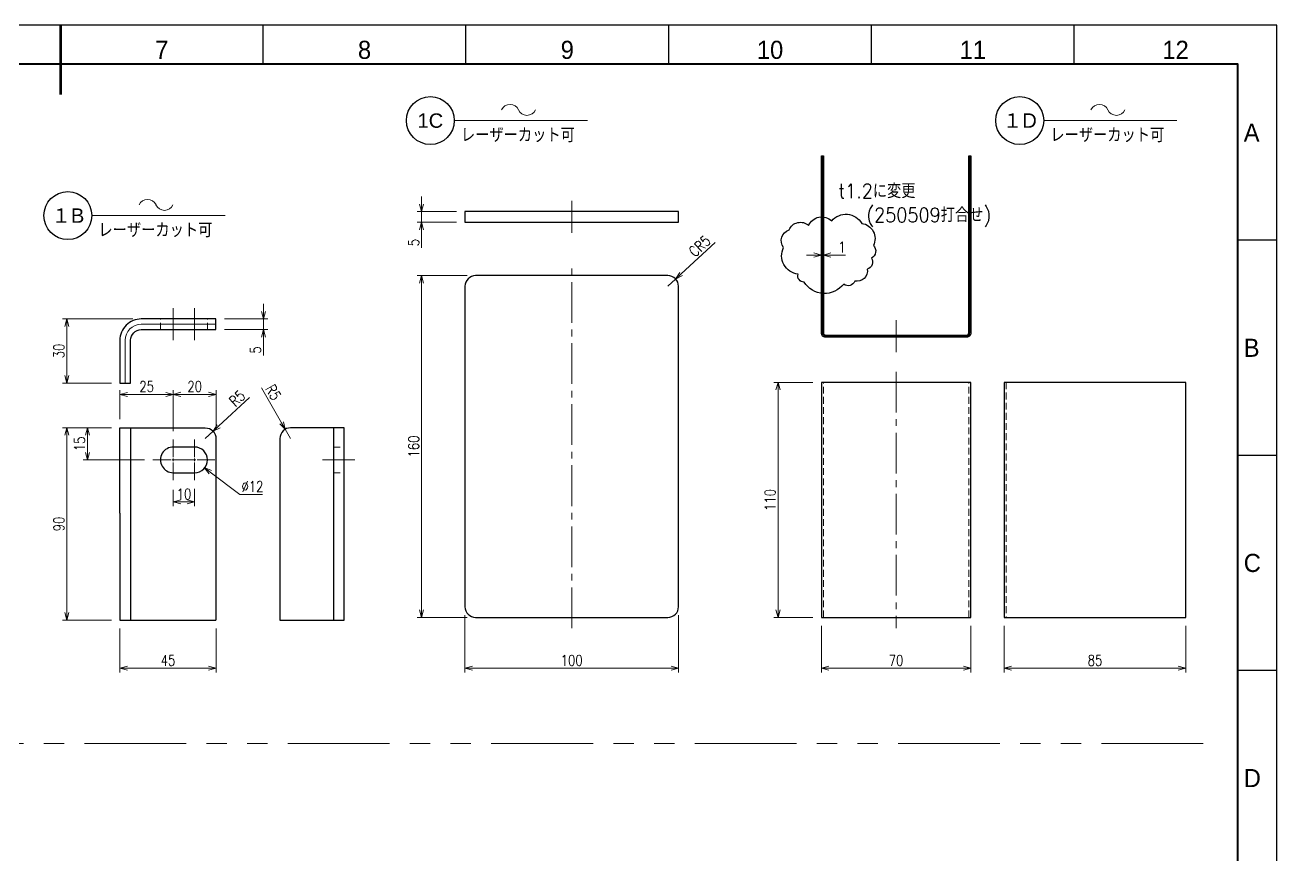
# Model space of a CAD drawing. Header units: millimetres. Extents: x 0 to 3072, y 0 to 1489.
# Drawn here: x 586 to 1173, y 450 to 838 of the extents above; entities that cross this region are included whole.
import ezdxf
from ezdxf import colors
from ezdxf.entities.mleader import LeaderData, LeaderLine
from ezdxf.enums import TextEntityAlignment as Align
from ezdxf.math import Vec2, Vec3

# ---------------------------------------------------------------- set-up
doc = ezdxf.new("R2010")
doc.units = ezdxf.units.MM
for name, pattern in [('CENTER2', [28.575, 19.05, -3.175, 3.175, -3.175]), ('HIDDEN2', [4.7625, 3.175, -1.5875]), ('PHANTOM2', [31.75, 15.875, -3.175, 3.175, -3.175, 3.175, -3.175])]:
    doc.linetypes.add(name, pattern=pattern)
for name, color, linetype, lineweight in [('01_外形線', 7, 'Continuous', 25), ('03_かくれ線', 6, 'HIDDEN2', 13), ('04_中心線', 1, 'CENTER2', 9), ('05_仮想線', 2, 'PHANTOM2', 13), ('06_文字', 7, 'Continuous', 13), ('07_寸法線', 3, 'Continuous', 9), ('99_図枠', 7, 'Continuous', 40)]:
    doc.layers.add(name, color=color, linetype=linetype, lineweight=lineweight)
doc.layers.add('10_補助線', color=8, linetype='Continuous', lineweight=13, plot=False)
doc.styles.add('KSS_TXT', font='txt.shx', dxfattribs={"bigfont": 'extfont2.shx'})
doc.styles.get("Standard").update_dxf_attribs({"font": 'arial.ttf'})
doc.styles.add('寸法用', font='simplex.shx', dxfattribs={"width": 0.8, "bigfont": '@extfont2.shx'})
doc.styles.add('表題用', font='MS PGothic.ttf')
doc.dimstyles.new('機械製図用', dxfattribs={"dimtxt": 3.5, "dimasz": 3.5, "dimexe": 2, "dimexo": 0, "dimgap": 1.2, "dimtad": 1, "dimdsep": 46, "dimtxsty": '寸法用', "dimblk": 'OPEN30', "dimcen": 0, "dimclrd": 256, "dimclre": 256, "dimclrt": 7, "dimazin": 2, "dimtm": 1e-09, "dimtfac": 0.75, "dimtmove": 0, "dimatfit": 3, "dimldrblk": 'OPEN30', "dimfxl": 1, "dimlwd": -1, "dimlwe": -1, "dimarcsym": 0})
doc.dimstyles.new('機械製図用$3', dxfattribs={"dimtxt": 3.5, "dimasz": 3.5, "dimexe": 2, "dimexo": 0, "dimgap": 1.2, "dimtad": 1, "dimtih": 1, "dimtoh": 1, "dimdsep": 46, "dimtxsty": '寸法用', "dimblk": 'OPEN30', "dimcen": 0, "dimsd1": 1, "dimclrd": 256, "dimclre": 256, "dimclrt": 7, "dimazin": 2, "dimtm": 1e-09, "dimtfac": 0.75, "dimtofl": 0, "dimtmove": 0, "dimatfit": 3, "dimldrblk": 'OPEN30', "dimfxl": 1, "dimlwd": -1, "dimlwe": -1, "dimarcsym": 0})

# ---------------------------------------------------------------- blocks, each defined once
blk = doc.blocks.new('*U109')
at = {"layer": '04_中心線', "color": 0, "linetype": 'CENTER2', "transparency": 16777216}
for p, q in [((0, 1.2), (0, 9.5)), ((-9.5, 0), (-1.2, 0)), ((1.2, 0), (9.5, 0)), ((0, -9.5), (0, -1.2))]:
    blk.add_line(p, q, dxfattribs=at)
at = {"layer": '04_中心線', "color": 0, "linetype": 'Continuous', "transparency": 16777216}
for p, q in [((-0.6, 0), (0.6, 0)), ((0, -0.6), (0, 0.6))]:
    blk.add_line(p, q, dxfattribs=at)
blk = doc.blocks.new('_Open30')
at = {"color": 0, "linetype": 'ByBlock', "lineweight": -2}
for p, q in [((-1, 0.27), (0, 0)), ((0, 0), (-1, -0.27)), ((0, 0), (-1, 0))]:
    blk.add_line(p, q, dxfattribs=at)
blk = doc.blocks.new('*D110')
at = {"layer": '07_寸法線', "transparency": 16777216}
for p, q in [((792.39, 561.73), (792.39, 534.94)), ((892.39, 561.73), (892.39, 534.94)), ((795.89, 536.94), (888.89, 536.94))]:
    blk.add_line(p, q, dxfattribs=at)
at = {"layer": 'Defpoints', "color": 0, "transparency": 16777216}
for p in [(792.39, 565.73), (892.39, 565.73), (892.39, 536.94)]:
    blk.add_point(p, dxfattribs=at)
at = {"layer": '07_寸法線', "transparency": 16777216, "xscale": 3.5, "yscale": 3.5, "zscale": 3.5, "rotation": 180}
blk.add_blockref('_Open30', (792.39, 536.94), dxfattribs=at)
at = {"layer": '07_寸法線', "transparency": 16777216, "xscale": 3.5, "yscale": 3.5, "zscale": 3.5}
blk.add_blockref('_Open30', (892.39, 536.94), dxfattribs=at)
at = {"layer": '07_寸法線', "color": 7, "transparency": 16777216, "insert": (842.39, 540.64), "char_height": 5, "attachment_point": 5, "style": '寸法用'}
blk.add_mtext('100', dxfattribs=at)
blk = doc.blocks.new('*D111')
at = {"layer": '07_寸法線', "transparency": 16777216}
for p, q in [((793.39, 720.73), (770.1, 720.73)), ((772.1, 717.23), (772.1, 564.23)), ((793.39, 560.73), (770.1, 560.73))]:
    blk.add_line(p, q, dxfattribs=at)
at = {"layer": 'Defpoints', "color": 0, "transparency": 16777216}
for p in [(797.39, 720.73), (772.1, 560.73), (797.39, 560.73)]:
    blk.add_point(p, dxfattribs=at)
at = {"layer": '07_寸法線', "transparency": 16777216, "xscale": 3.5, "yscale": 3.5, "zscale": 3.5}
for p, rotation in [((772.1, 720.73), 90), ((772.1, 560.73), 270)]:
    blk.add_blockref('_Open30', p, dxfattribs=dict(at, rotation=rotation))
at = {"layer": '07_寸法線', "color": 7, "transparency": 16777216, "insert": (768.4, 640.73), "char_height": 5, "attachment_point": 5, "rotation": 90, "style": '寸法用'}
blk.add_mtext('160', dxfattribs=at)
blk = doc.blocks.new('*D112')
at = {"layer": '07_寸法線', "transparency": 16777216}
for p, q in [((909.62, 736.24), (893.63, 721.5)), ((887.39, 715.73), (891.06, 719.12))]:
    blk.add_line(p, q, dxfattribs=at)
at = {"layer": 'Defpoints', "color": 0, "transparency": 16777216}
for p in [(887.39, 715.73), (891.06, 719.12)]:
    blk.add_point(p, dxfattribs=at)
at = {"layer": '07_寸法線', "transparency": 16777216, "xscale": 3.5, "yscale": 3.5, "zscale": 3.5, "rotation": 222.6813392306498}
blk.add_blockref('_Open30', (891.06, 719.12), dxfattribs=at)
at = {"layer": '07_寸法線', "color": 7, "transparency": 16777216, "insert": (902.31, 734.53), "char_height": 5, "attachment_point": 5, "rotation": 42.68134, "style": '寸法用'}
blk.add_mtext('CR5', dxfattribs=at)
blk = doc.blocks.new('*D122')
at = {"layer": '07_寸法線', "transparency": 16777216}
for p, q in [((772.1, 754.23), (772.1, 757.73)), ((788.39, 750.73), (770.1, 750.73)), ((772.1, 750.73), (772.1, 745.73)), ((788.39, 745.73), (770.1, 745.73)), ((772.1, 742.23), (772.1, 733.67))]:
    blk.add_line(p, q, dxfattribs=at)
at = {"layer": 'Defpoints', "color": 0, "transparency": 16777216}
for p in [(792.39, 750.73), (772.1, 745.73), (792.39, 745.73)]:
    blk.add_point(p, dxfattribs=at)
at = {"layer": '07_寸法線', "transparency": 16777216, "xscale": 3.5, "yscale": 3.5, "zscale": 3.5}
for p, rotation in [((772.1, 750.73), 270), ((772.1, 745.73), 90)]:
    blk.add_blockref('_Open30', p, dxfattribs=dict(at, rotation=rotation))
at = {"layer": '07_寸法線', "color": 7, "transparency": 16777216, "insert": (768.4, 736.2), "char_height": 5, "attachment_point": 5, "rotation": 90, "style": '寸法用'}
blk.add_mtext('5', dxfattribs=at)
blk = doc.blocks.new('*D113')
at = {"layer": '07_寸法線', "transparency": 16777216}
for p, q in [((655.83, 647.98), (655.83, 667.15)), ((659.33, 665.15), (672.33, 665.15)), ((675.83, 648.48), (675.83, 667.15))]:
    blk.add_line(p, q, dxfattribs=at)
at = {"layer": 'Defpoints', "color": 0, "transparency": 16777216}
for p in [(675.83, 665.15), (655.83, 643.98), (675.83, 644.48)]:
    blk.add_point(p, dxfattribs=at)
at = {"layer": '07_寸法線', "transparency": 16777216, "xscale": 3.5, "yscale": 3.5, "zscale": 3.5, "rotation": 180}
blk.add_blockref('_Open30', (655.83, 665.15), dxfattribs=at)
at = {"layer": '07_寸法線', "transparency": 16777216, "xscale": 3.5, "yscale": 3.5, "zscale": 3.5}
blk.add_blockref('_Open30', (675.83, 665.15), dxfattribs=at)
at = {"layer": '07_寸法線', "color": 7, "transparency": 16777216, "insert": (665.83, 668.85), "char_height": 5, "attachment_point": 5, "style": '寸法用'}
blk.add_mtext('20', dxfattribs=at)
blk = doc.blocks.new('*D114')
at = {"layer": '07_寸法線', "transparency": 16777216}
for p, q in [((626.83, 649.48), (603.97, 649.48)), ((605.97, 645.98), (605.97, 562.98)), ((626.83, 559.48), (603.97, 559.48))]:
    blk.add_line(p, q, dxfattribs=at)
at = {"layer": 'Defpoints', "color": 0, "transparency": 16777216}
for p in [(630.83, 649.48), (605.97, 559.48), (630.83, 559.48)]:
    blk.add_point(p, dxfattribs=at)
at = {"layer": '07_寸法線', "transparency": 16777216, "xscale": 3.5, "yscale": 3.5, "zscale": 3.5}
for p, rotation in [((605.97, 649.48), 90), ((605.97, 559.48), 270)]:
    blk.add_blockref('_Open30', p, dxfattribs=dict(at, rotation=rotation))
at = {"layer": '07_寸法線', "color": 7, "transparency": 16777216, "insert": (602.27, 604.48), "char_height": 5, "attachment_point": 5, "rotation": 90, "style": '寸法用'}
blk.add_mtext('90', dxfattribs=at)
blk = doc.blocks.new('*D115')
at = {"layer": '07_寸法線', "transparency": 16777216}
for p, q in [((626.83, 649.48), (613.68, 649.48)), ((615.68, 645.98), (615.68, 637.98)), ((642.33, 634.48), (613.68, 634.48))]:
    blk.add_line(p, q, dxfattribs=at)
at = {"layer": 'Defpoints', "color": 0, "transparency": 16777216}
for p in [(630.83, 649.48), (615.68, 634.48), (646.33, 634.48)]:
    blk.add_point(p, dxfattribs=at)
at = {"layer": '07_寸法線', "transparency": 16777216, "xscale": 3.5, "yscale": 3.5, "zscale": 3.5}
for p, rotation in [((615.68, 649.48), 90), ((615.68, 634.48), 270)]:
    blk.add_blockref('_Open30', p, dxfattribs=dict(at, rotation=rotation))
at = {"layer": '07_寸法線', "color": 7, "transparency": 16777216, "insert": (611.98, 641.98), "char_height": 5, "attachment_point": 5, "rotation": 90, "style": '寸法用'}
blk.add_mtext('15', dxfattribs=at)
blk = doc.blocks.new('*D116')
at = {"layer": '07_寸法線', "transparency": 16777216}
for p, q in [((697.17, 668.19), (706.54, 651.86)), ((710.77, 644.48), (708.28, 648.82))]:
    blk.add_line(p, q, dxfattribs=at)
at = {"layer": 'Defpoints', "color": 0, "transparency": 16777216}
for p in [(708.28, 648.82), (710.77, 644.48)]:
    blk.add_point(p, dxfattribs=at)
at = {"layer": '07_寸法線', "transparency": 16777216, "xscale": 3.5, "yscale": 3.5, "zscale": 3.5, "rotation": 299.8403856075829}
blk.add_blockref('_Open30', (708.28, 648.82), dxfattribs=at)
at = {"layer": '07_寸法線', "color": 7, "transparency": 16777216, "insert": (702.64, 666.1), "char_height": 5, "attachment_point": 5, "rotation": 299.84039, "style": '寸法用'}
blk.add_mtext('R5', dxfattribs=at)
blk = doc.blocks.new('*D123')
at = {"layer": '07_寸法線', "transparency": 16777216}
for p, q in [((630.83, 555.48), (630.83, 534.94)), ((675.83, 555.48), (675.83, 534.94)), ((634.33, 536.94), (672.33, 536.94))]:
    blk.add_line(p, q, dxfattribs=at)
at = {"layer": 'Defpoints', "color": 0, "transparency": 16777216}
for p in [(630.83, 559.48), (675.83, 559.48), (675.83, 536.94)]:
    blk.add_point(p, dxfattribs=at)
at = {"layer": '07_寸法線', "transparency": 16777216, "xscale": 3.5, "yscale": 3.5, "zscale": 3.5, "rotation": 180}
blk.add_blockref('_Open30', (630.83, 536.94), dxfattribs=at)
at = {"layer": '07_寸法線', "transparency": 16777216, "xscale": 3.5, "yscale": 3.5, "zscale": 3.5}
blk.add_blockref('_Open30', (675.83, 536.94), dxfattribs=at)
at = {"layer": '07_寸法線', "color": 7, "transparency": 16777216, "insert": (653.33, 540.64), "char_height": 5, "attachment_point": 5, "style": '寸法用'}
blk.add_mtext('45', dxfattribs=at)
blk = doc.blocks.new('*D124')
at = {"layer": '07_寸法線', "transparency": 16777216}
for p, q in [((636.83, 700.44), (603.97, 700.44)), ((605.97, 696.94), (605.97, 673.94)), ((626.83, 670.44), (603.97, 670.44))]:
    blk.add_line(p, q, dxfattribs=at)
at = {"layer": 'Defpoints', "color": 0, "transparency": 16777216}
for p in [(640.83, 700.44), (605.97, 670.44), (630.83, 670.44)]:
    blk.add_point(p, dxfattribs=at)
at = {"layer": '07_寸法線', "transparency": 16777216, "xscale": 3.5, "yscale": 3.5, "zscale": 3.5}
for p, rotation in [((605.97, 700.44), 90), ((605.97, 670.44), 270)]:
    blk.add_blockref('_Open30', p, dxfattribs=dict(at, rotation=rotation))
at = {"layer": '07_寸法線', "color": 7, "transparency": 16777216, "insert": (602.27, 685.44), "char_height": 5, "attachment_point": 5, "rotation": 90, "style": '寸法用'}
blk.add_mtext('30', dxfattribs=at)
blk = doc.blocks.new('*D125')
at = {"layer": '07_寸法線', "transparency": 16777216}
for p, q in [((630.83, 653.48), (630.83, 667.12)), ((634.33, 665.12), (652.33, 665.12)), ((655.83, 647.98), (655.83, 667.12))]:
    blk.add_line(p, q, dxfattribs=at)
at = {"layer": 'Defpoints', "color": 0, "transparency": 16777216}
for p in [(655.83, 665.12), (630.83, 649.48), (655.83, 643.98)]:
    blk.add_point(p, dxfattribs=at)
at = {"layer": '07_寸法線', "transparency": 16777216, "xscale": 3.5, "yscale": 3.5, "zscale": 3.5, "rotation": 180}
blk.add_blockref('_Open30', (630.83, 665.12), dxfattribs=at)
at = {"layer": '07_寸法線', "transparency": 16777216, "xscale": 3.5, "yscale": 3.5, "zscale": 3.5}
blk.add_blockref('_Open30', (655.83, 665.12), dxfattribs=at)
at = {"layer": '07_寸法線', "color": 7, "transparency": 16777216, "insert": (643.33, 668.82), "char_height": 5, "attachment_point": 5, "style": '寸法用'}
blk.add_mtext('25', dxfattribs=at)
blk = doc.blocks.new('*D126')
at = {"layer": '07_寸法線', "transparency": 16777216}
for p, q in [((691.59, 663.63), (677.07, 650.25)), ((670.83, 644.48), (674.5, 647.87))]:
    blk.add_line(p, q, dxfattribs=at)
at = {"layer": 'Defpoints', "color": 0, "transparency": 16777216}
for p in [(674.5, 647.87), (670.83, 644.48)]:
    blk.add_point(p, dxfattribs=at)
at = {"layer": '07_寸法線', "transparency": 16777216, "xscale": 3.5, "yscale": 3.5, "zscale": 3.5, "rotation": 222.6813392306552}
blk.add_blockref('_Open30', (674.5, 647.87), dxfattribs=at)
at = {"layer": '07_寸法線', "color": 7, "transparency": 16777216, "insert": (685.75, 663.28), "char_height": 5, "attachment_point": 5, "rotation": 42.68134, "style": '寸法用'}
blk.add_mtext('R5', dxfattribs=at)
blk = doc.blocks.new('*D127')
at = {"layer": '07_寸法線', "transparency": 16777216}
for p, q in [((687.05, 618.34), (673.13, 628.78)), ((697.58, 618.34), (687.05, 618.34))]:
    blk.add_line(p, q, dxfattribs=at)
at = {"layer": 'Defpoints', "color": 0, "transparency": 16777216}
for p in [(660.73, 638.09), (670.33, 630.88)]:
    blk.add_point(p, dxfattribs=at)
at = {"layer": '07_寸法線', "transparency": 16777216, "xscale": 3.5, "yscale": 3.5, "zscale": 3.5, "rotation": 143.1136852959799}
blk.add_blockref('_Open30', (670.33, 630.88), dxfattribs=at)
at = {"layer": '07_寸法線', "color": 7, "transparency": 16777216, "insert": (692.91, 622.04), "char_height": 5, "attachment_point": 5, "style": '寸法用'}
blk.add_mtext('∅12', dxfattribs=at)
blk = doc.blocks.new('*D117')
at = {"layer": '07_寸法線', "transparency": 16777216}
for p, q in [((698.09, 703.94), (698.09, 707.44)), ((679.83, 700.44), (700.09, 700.44)), ((698.09, 700.44), (698.09, 695.44)), ((679.83, 695.44), (700.09, 695.44)), ((698.09, 691.94), (698.09, 683.38))]:
    blk.add_line(p, q, dxfattribs=at)
at = {"layer": 'Defpoints', "color": 0, "transparency": 16777216}
for p in [(675.83, 700.44), (675.83, 695.44), (698.09, 695.44)]:
    blk.add_point(p, dxfattribs=at)
at = {"layer": '07_寸法線', "transparency": 16777216, "xscale": 3.5, "yscale": 3.5, "zscale": 3.5}
for p, rotation in [((698.09, 700.44), 270), ((698.09, 695.44), 90)]:
    blk.add_blockref('_Open30', p, dxfattribs=dict(at, rotation=rotation))
at = {"layer": '07_寸法線', "color": 7, "transparency": 16777216, "insert": (694.39, 685.91), "char_height": 5, "attachment_point": 5, "rotation": 90, "style": '寸法用'}
blk.add_mtext('5', dxfattribs=at)
blk = doc.blocks.new('*D118')
at = {"layer": '07_寸法線', "transparency": 16777216}
for p, q in [((959.28, 556.73), (959.28, 534.94)), ((1029.28, 556.73), (1029.28, 534.94)), ((962.78, 536.94), (1025.78, 536.94))]:
    blk.add_line(p, q, dxfattribs=at)
at = {"layer": 'Defpoints', "color": 0, "transparency": 16777216}
for p in [(959.28, 560.73), (1029.28, 560.73), (1029.28, 536.94)]:
    blk.add_point(p, dxfattribs=at)
at = {"layer": '07_寸法線', "transparency": 16777216, "xscale": 3.5, "yscale": 3.5, "zscale": 3.5, "rotation": 180}
blk.add_blockref('_Open30', (959.28, 536.94), dxfattribs=at)
at = {"layer": '07_寸法線', "transparency": 16777216, "xscale": 3.5, "yscale": 3.5, "zscale": 3.5}
blk.add_blockref('_Open30', (1029.28, 536.94), dxfattribs=at)
at = {"layer": '07_寸法線', "color": 7, "transparency": 16777216, "insert": (994.28, 540.64), "char_height": 5, "attachment_point": 5, "style": '寸法用'}
blk.add_mtext('70', dxfattribs=at)
blk = doc.blocks.new('*D119')
at = {"layer": '07_寸法線', "transparency": 16777216}
for p, q in [((955.28, 670.73), (936.99, 670.73)), ((938.99, 667.23), (938.99, 564.23)), ((955.28, 560.73), (936.99, 560.73))]:
    blk.add_line(p, q, dxfattribs=at)
at = {"layer": 'Defpoints', "color": 0, "transparency": 16777216}
for p in [(959.28, 670.73), (938.99, 560.73), (959.28, 560.73)]:
    blk.add_point(p, dxfattribs=at)
at = {"layer": '07_寸法線', "transparency": 16777216, "xscale": 3.5, "yscale": 3.5, "zscale": 3.5}
for p, rotation in [((938.99, 670.73), 90), ((938.99, 560.73), 270)]:
    blk.add_blockref('_Open30', p, dxfattribs=dict(at, rotation=rotation))
at = {"layer": '07_寸法線', "color": 7, "transparency": 16777216, "insert": (935.29, 615.73), "char_height": 5, "attachment_point": 5, "rotation": 90, "style": '寸法用'}
blk.add_mtext('110', dxfattribs=at)
blk = doc.blocks.new('*D120')
at = {"layer": '07_寸法線', "transparency": 16777216}
for p, q in [((1044.89, 556.73), (1044.89, 534.94)), ((1129.89, 556.73), (1129.89, 534.94)), ((1048.39, 536.94), (1126.39, 536.94))]:
    blk.add_line(p, q, dxfattribs=at)
at = {"layer": 'Defpoints', "color": 0, "transparency": 16777216}
for p in [(1044.89, 560.73), (1129.89, 560.73), (1129.89, 536.94)]:
    blk.add_point(p, dxfattribs=at)
at = {"layer": '07_寸法線', "transparency": 16777216, "xscale": 3.5, "yscale": 3.5, "zscale": 3.5, "rotation": 180}
blk.add_blockref('_Open30', (1044.89, 536.94), dxfattribs=at)
at = {"layer": '07_寸法線', "transparency": 16777216, "xscale": 3.5, "yscale": 3.5, "zscale": 3.5}
blk.add_blockref('_Open30', (1129.89, 536.94), dxfattribs=at)
at = {"layer": '07_寸法線', "color": 7, "transparency": 16777216, "insert": (1087.39, 540.64), "char_height": 5, "attachment_point": 5, "style": '寸法用'}
blk.add_mtext('85', dxfattribs=at)
blk = doc.blocks.new('*D121')
at = {"layer": '07_寸法線', "transparency": 16777216}
for p, q in [((959.28, 734.37), (959.28, 732.37)), ((960.28, 734.37), (960.28, 732.37)), ((955.78, 730.37), (952.28, 730.37)), ((959.28, 730.37), (960.28, 730.37)), ((963.78, 730.37), (970.63, 730.37))]:
    blk.add_line(p, q, dxfattribs=at)
at = {"layer": 'Defpoints', "color": 0, "transparency": 16777216}
for p in [(959.28, 730.37), (960.28, 730.37), (960.28, 730.37)]:
    blk.add_point(p, dxfattribs=at)
at = {"layer": '07_寸法線', "transparency": 16777216, "xscale": 3.5, "yscale": 3.5, "zscale": 3.5}
blk.add_blockref('_Open30', (959.28, 730.37), dxfattribs=at)
at = {"layer": '07_寸法線', "transparency": 16777216, "xscale": 3.5, "yscale": 3.5, "zscale": 3.5, "rotation": 180}
blk.add_blockref('_Open30', (960.28, 730.37), dxfattribs=at)
at = {"layer": '07_寸法線', "color": 7, "transparency": 16777216, "insert": (968.95, 734.07), "char_height": 5, "attachment_point": 5, "style": '寸法用'}
blk.add_mtext('1', dxfattribs=at)
blk = doc.blocks.new('AM_BALLOON1')
at = {"transparency": 16777216}
blk.add_circle((0, 0), 5, dxfattribs=at)
blk.add_attdef('B_NUMBER', text='', height=3, dxfattribs=at).set_placement((0, 0), align=Align.MIDDLE_CENTER)
blk = doc.blocks.new('_OPEN')
at = {"color": 0, "linetype": 'ByBlock'}
for p, q in [((-1, 0.17), (0, 0)), ((0, 0), (-1, -0.17)), ((0, 0), (-1, 0))]:
    blk.add_line(p, q, dxfattribs=at)
blk = doc.blocks.new('p1ba05')
for centre, start, end in [((-2.95, 0.29), 24.2276, 155.5758), ((0, 1.62), 204.2276, 335.5758)]:
    blk.add_arc(centre, 1.62, start, end)
blk = doc.blocks.new('*U142')
at = {"layer": '04_中心線', "color": 0, "linetype": 'CENTER2', "transparency": 16777216}
for p, q in [((0, 1.2), (0, 9.5)), ((-9.5, 0), (-1.2, 0)), ((1.2, 0), (9.5, 0)), ((0, -9.5), (0, -1.2))]:
    blk.add_line(p, q, dxfattribs=at)
at = {"layer": '04_中心線', "color": 0, "linetype": 'Continuous', "transparency": 16777216}
for p, q in [((-0.6, 0), (0.6, 0)), ((0, -0.6), (0, 0.6))]:
    blk.add_line(p, q, dxfattribs=at)
blk = doc.blocks.new('*D143')
at = {"layer": '07_寸法線', "transparency": 16777216}
for p, q in [((655.83, 620.48), (655.83, 612.8)), ((665.83, 620.98), (665.83, 612.8)), ((659.33, 614.8), (662.33, 614.8))]:
    blk.add_line(p, q, dxfattribs=at)
at = {"layer": 'Defpoints', "color": 0, "transparency": 16777216}
for p in [(655.83, 624.48), (665.83, 624.98), (665.83, 614.8)]:
    blk.add_point(p, dxfattribs=at)
at = {"layer": '07_寸法線', "transparency": 16777216, "xscale": 3.5, "yscale": 3.5, "zscale": 3.5, "rotation": 180}
blk.add_blockref('_Open30', (655.83, 614.8), dxfattribs=at)
at = {"layer": '07_寸法線', "transparency": 16777216, "xscale": 3.5, "yscale": 3.5, "zscale": 3.5}
blk.add_blockref('_Open30', (665.83, 614.8), dxfattribs=at)
at = {"layer": '07_寸法線', "color": 7, "transparency": 16777216, "insert": (660.83, 618.5), "char_height": 5, "attachment_point": 5, "style": '寸法用'}
blk.add_mtext('10', dxfattribs=at)

msp = doc.modelspace()

# ---------------------------------------------------------------- linework, layer by layer
for p, q in [((630.825, 609.484), (630.825, 559.484)), ((635.825, 609.484), (635.825, 559.484)), ((675.825, 609.484), (675.825, 559.484)), ((630.825, 559.484), (675.825, 559.484))]:
    msp.add_line(p, q)
at = {"layer": '01_外形線'}
for p, q in [((635.825, 649.484), (635.825, 609.484)), ((730.771, 649.484), (730.771, 559.484)), ((665.825, 640.484), (655.933, 640.483)), ((655.825, 628.484), (665.825, 628.484))]:
    msp.add_line(p, q, dxfattribs=at)
for points in [[(1029.277, 776.866), (1029.277, 693.866, -0.4142136), (1027.277, 691.866), (961.277, 691.866, -0.4142136), (959.277, 693.866), (959.277, 776.866), (960.277, 776.866), (960.277, 693.866, 0.4142136), (961.277, 692.866), (1027.277, 692.866, 0.4142136), (1028.277, 693.866), (1028.277, 776.866)], [(797.386, 560.735), (887.386, 560.735, 0.4142136), (892.386, 565.735), (892.386, 715.735, 0.4142136), (887.386, 720.735), (797.386, 720.735, 0.4142136), (792.386, 715.735), (792.386, 565.735, 0.4142136)], [(675.825, 700.443), (640.825, 700.443, 0.4142136), (630.825, 690.443), (630.825, 670.443), (635.825, 670.443), (635.825, 690.443, -0.4142136), (640.825, 695.443), (675.825, 695.443)], [(705.771, 559.484), (735.771, 559.484), (735.771, 649.484), (710.771, 649.484, 0.4142136), (705.771, 644.484)]]:
    msp.add_lwpolyline(points, format="xyb", close=True, dxfattribs=at)
for points in [[(792.386, 745.734), (892.386, 745.734), (892.386, 750.734), (792.386, 750.734)], [(959.277, 560.735), (1029.277, 560.735), (1029.277, 670.735), (959.277, 670.735)], [(1044.885, 560.735), (1129.885, 560.735), (1129.885, 670.735), (1044.885, 670.735)]]:
    msp.add_lwpolyline(points, close=True, dxfattribs=at)
at = {"layer": '01_外形線', "color": 1}
msp.add_lwpolyline([(978.224, 745.159, -0.5205671), (983.626, 734.828, -0.5205671), (982.687, 728.957, -0.5205671), (980.808, 723.791, -0.5205671), (974.935, 718.156, -0.5205671), (969.767, 716.747, -0.5205671), (951.209, 717.687, -0.5205671), (948.391, 721.443, -0.5205671), (941.579, 733.888, -0.5205671), (944.162, 742.106, -0.5205671), (953.324, 744.219, -0.5205671), (964.13, 746.333, -0.5205671)], format="xyb", close=True, dxfattribs=at)
at = {"layer": '01_外形線'}
msp.add_lwpolyline([(630.825, 609.484), (630.825, 649.484), (670.825, 649.484, -0.4142136), (675.825, 644.484), (675.825, 609.484)], format="xyb", dxfattribs=at)
for centre, start, end in [((655.825, 634.484), 88.972688, 270), ((665.825, 634.484), 270, 90)]:
    msp.add_arc(centre, 6, start, end, dxfattribs=at)
at = {"layer": '03_かくれ線'}
for p, q in [((649.825, 695.443), (649.825, 700.443)), ((671.825, 695.443), (671.825, 700.443)), ((960.277, 560.735), (960.277, 670.735)), ((1028.277, 560.735), (1028.277, 670.735)), ((1045.885, 670.735), (1045.885, 560.735)), ((730.771, 640.484), (735.771, 640.484)), ((730.771, 628.484), (735.771, 628.484))]:
    msp.add_line(p, q, dxfattribs=at)
at = {"layer": '04_中心線'}
for p, q in [((842.386, 755.734), (842.386, 740.734)), ((842.386, 555.735), (842.386, 725.735)), ((655.825, 690.443), (655.825, 705.443)), ((665.825, 690.443), (665.825, 705.443)), ((994.277, 699.866), (994.277, 684.866)), ((994.277, 675.735), (994.277, 555.735)), ((725.771, 634.484), (740.771, 634.484))]:
    msp.add_line(p, q, dxfattribs=at)
at = {"layer": '05_仮想線', "ltscale": 3}
msp.add_line((1138.107, 501.762), (385.206, 501.762), dxfattribs=at)
at = {"layer": '07_寸法線'}
for p, q in [((787.437, 793.285), (849.822, 793.285)), ((1063.408, 793.285), (1125.792, 793.285)), ((617.693, 748.815), (680.078, 748.815))]:
    msp.add_line(p, q, dxfattribs=at)
at = {"layer": '10_補助線'}
for p, q in [((959.777, 693.866), (959.777, 776.866)), ((1028.777, 693.866), (1028.777, 776.866)), ((640.825, 697.943), (675.825, 697.943)), ((961.277, 692.366), (1027.277, 692.366)), ((633.325, 670.443), (633.325, 690.443))]:
    msp.add_line(p, q, dxfattribs=at)
for centre, radius, start, end in [((640.825, 690.443), 7.5, 90, 180), ((961.277, 693.866), 1.5, 180, 270), ((1027.277, 693.866), 1.5, 270, 0)]:
    msp.add_arc(centre, radius, start, end, dxfattribs=at)
at = {"layer": '99_図枠', "lineweight": 53}
msp.add_line((602.972, 838.007), (602.972, 805.478), dxfattribs=at)
at = {"layer": '99_図枠', "lineweight": 25}
for p, q in [((697.913, 819.621), (697.913, 838.007)), ((792.854, 819.621), (792.854, 838.007)), ((887.795, 819.621), (887.795, 838.007)), ((887.795, 819.621), (887.795, 838.007)), ((982.736, 819.621), (982.736, 838.007)), ((1077.677, 819.621), (1077.677, 838.007)), ((1172.618, 737.302), (1154.232, 737.302)), ((1172.618, 636.596), (1154.232, 636.596)), ((1172.618, 535.891), (1154.232, 535.891))]:
    msp.add_line(p, q, dxfattribs=at)
at = {"layer": '99_図枠'}
msp.add_lwpolyline([(88.426, 50.751), (1154.232, 50.751), (1154.232, 819.621), (88.426, 819.621)], close=True, dxfattribs=at)
at = {"layer": 'Defpoints'}
msp.add_lwpolyline([(33.326, 32.447), (1172.618, 32.447), (1172.618, 838.007), (33.326, 838.007)], close=True, dxfattribs=at)

# ---------------------------------------------------------------- block references
at = {"layer": '04_中心線', "linetype": 'CENTER2'}
for name, p in [('*U109', (655.825, 634.484)), ('*U142', (665.825, 634.484))]:
    msp.add_blockref(name, p, dxfattribs=at)
at = {"layer": '07_寸法線', "xscale": 2.693236763636362, "yscale": 2.693236763636362, "zscale": 2.693236763636362}
for p in [(821.455, 795.74), (1097.425, 795.74), (651.711, 751.27)]:
    msp.add_blockref('p1ba05', p, dxfattribs=at)

# ---------------------------------------------------------------- texts
at = {"layer": '06_文字', "color": 3, "style": 'KSS_TXT', "width": 0.9}
for p in [(790.538, 783.143), (1066.509, 783.143), (620.794, 738.673)]:
    msp.add_text('レーザーカット可', height=6.7335, dxfattribs=at).set_placement(p)
at = {"layer": '06_文字', "color": 1, "style": 'KSS_TXT', "width": 0.9}
for s, p in [('t1.2に変更', (967.259, 756.952)), ('(250509打合せ)', (980.352, 745.769))]:
    msp.add_text(s, height=6.7335, dxfattribs=at).set_placement(p)
at = {"layer": '99_図枠', "lineweight": 13, "style": '表題用'}
for s, height, p in [('7', 8.486, (650.442, 819.621)), ('8', 8.486, (745.383, 819.621)), ('9', 8.486, (840.324, 819.621)), ('10', 8.4857, (935.265, 819.621)), ('11', 8.4857, (1030.206, 819.621)), ('12', 8.4857, (1125.147, 819.621))]:
    msp.add_text(s, height=height, dxfattribs=at).set_placement(p, align=Align.BOTTOM_CENTER)
for s, p in [('A', (1157.061, 787.654)), ('B', (1157.061, 686.949)), ('C', (1157.061, 586.244)), ('D', (1157.061, 485.539))]:
    msp.add_text(s, height=8.486, dxfattribs=at).set_placement(p, align=Align.MIDDLE_LEFT)

# ---------------------------------------------------------------- dimensions: what is measured, and where the dimension line sits
at = {"layer": '07_寸法線'}
for base, p1, p2, picture, middle in [((772.095, 745.734), (792.386, 750.734), (792.386, 745.734), '*D122', (768.395, 736.2)), ((772.095, 560.735), (797.386, 720.735), (797.386, 560.735), '*D111', (768.395, 640.735)), ((698.092, 695.443), (675.825, 700.443), (675.825, 695.443), '*D117', (694.392, 685.909)), ((605.974, 670.443), (640.825, 700.443), (630.825, 670.443), '*D124', (602.274, 685.443)), ((938.987, 560.735), (959.277, 670.735), (959.277, 560.735), '*D119', (935.287, 615.735)), ((605.974, 559.484), (630.825, 649.484), (630.825, 559.484), '*D114', (602.274, 604.484)), ((615.679, 634.484), (630.825, 649.484), (646.325, 634.484), '*D115', (611.979, 641.984))]:
    dim = msp.add_linear_dim(base=base, p1=p1, p2=p2, angle=90, dimstyle='機械製図用', override={"dimtxt": 5, "dimexo": 4}, dxfattribs=at)
    dim.commit()
    dim.dimension.update_dxf_attribs({"geometry": picture, "text_midpoint": middle})
dim = msp.add_radius_dim(center=(887.386, 715.735), mpoint=(891.061, 719.124), text='C<>', dimstyle='機械製図用', override={"dimtxt": 5}, dxfattribs=at)
dim.commit()
dim.dimension.update_dxf_attribs({"geometry": '*D112', "text_midpoint": (904.816, 731.808), "dimtype": 164})
for base, p1, p2, picture, middle in [((960.277, 730.366), (959.277, 730.366), (960.277, 730.366), '*D121', (968.953, 734.066)), ((655.825, 665.116), (630.825, 649.484), (655.825, 643.984), '*D125', (643.325, 668.816)), ((675.825, 665.149), (655.825, 643.984), (675.825, 644.484), '*D113', (665.825, 668.849)), ((665.825, 614.802), (655.825, 624.484), (665.825, 624.984), '*D143', (660.825, 618.502)), ((892.386, 536.94), (792.386, 565.735), (892.386, 565.735), '*D110', (842.386, 540.64)), ((675.825, 536.94), (630.825, 559.484), (675.825, 559.484), '*D123', (653.325, 540.64)), ((1029.277, 536.94), (959.277, 560.735), (1029.277, 560.735), '*D118', (994.277, 540.64)), ((1129.885, 536.94), (1044.885, 560.735), (1129.885, 560.735), '*D120', (1087.385, 540.64))]:
    dim = msp.add_linear_dim(base=base, p1=p1, p2=p2, dimstyle='機械製図用', override={"dimtxt": 5, "dimexo": 4}, dxfattribs=at)
    dim.commit()
    dim.dimension.update_dxf_attribs({"geometry": picture, "text_midpoint": middle})
for center, mpoint, picture, middle in [((670.825, 644.484), (674.501, 647.874), '*D126', (688.255, 660.558)), ((710.771, 644.484), (708.283, 648.821), '*D116', (699.426, 664.261))]:
    dim = msp.add_radius_dim(center=center, mpoint=mpoint, dimstyle='機械製図用', override={"dimtxt": 5}, dxfattribs=at)
    dim.commit()
    dim.dimension.update_dxf_attribs({"geometry": picture, "text_midpoint": middle, "dimtype": 164})
dim = msp.add_diameter_dim_2p(p1=(660.732, 638.085), p2=(670.33, 630.883), dimstyle='機械製図用$3', override={"dimtxt": 5}, dxfattribs=at)
dim.commit()
dim.dimension.update_dxf_attribs({"geometry": '*D127', "text_midpoint": (692.914, 618.337), "dimtype": 163})

# ---------------------------------------------------------------- leaders
ml = msp.add_multileader_block('Standard', dxfattribs=at)
ml.set_content('AM_BALLOON1', color=256, scale=2.244364)
ml.set_attribute('B_NUMBER', '1C', width=0)
ml.set_leader_properties(color=256, linetype='ByLayer', lineweight=-1)
ml.set_arrow_properties(name='OPEN')
ml.build(insert=Vec2(0, 0))
ml.multileader.update_dxf_attribs({"leader_type": 0, "has_dogleg": 0, "text_right_attachment_type": 6, "dogleg_length": 0, "arrow_head_size": 1.122, "scale": 2.5, "block_connection_type": 1})
ctx = ml.context
ctx.base_point, ctx.scale, ctx.char_height, ctx.arrow_head_size, ctx.landing_gap_size, ctx.plane_origin = Vec3(776.202, 793.294), 2.5, 2.244, 1.122, 1.122, Vec3(776.202, 793.294)
ctx.right_attachment, ctx.attachment_type = 6, 1
notes = []
notes.append((ctx, [(0, (0, 0, 0), (0, 0), (1, 0), 1, [])]))
ctx.block.insert = Vec3(776.202, 793.294)
ml = msp.add_multileader_block('Standard', dxfattribs=at)
ml.set_content('AM_BALLOON1', color=256, scale=2.244364)
ml.set_attribute('B_NUMBER', '１D', width=0)
ml.set_leader_properties(color=256, linetype='ByLayer', lineweight=-1)
ml.set_arrow_properties(name='OPEN')
ml.build(insert=Vec2(0, 0))
ml.multileader.update_dxf_attribs({"leader_type": 0, "has_dogleg": 0, "text_right_attachment_type": 6, "dogleg_length": 0, "arrow_head_size": 1.122, "scale": 2.5, "block_connection_type": 1})
ctx = ml.context
ctx.base_point, ctx.scale, ctx.char_height, ctx.arrow_head_size, ctx.landing_gap_size, ctx.plane_origin = Vec3(1052.173, 793.294), 2.5, 2.244, 1.122, 1.122, Vec3(1052.173, 793.294)
ctx.right_attachment, ctx.attachment_type = 6, 1
notes.append((ctx, [(0, (0, 0, 0), (0, 0), (1, 0), 1, [])]))
ctx.block.insert = Vec3(1052.173, 793.294)
ml = msp.add_multileader_block('Standard', dxfattribs=at)
ml.set_content('AM_BALLOON1', color=256, scale=2.244364)
ml.set_attribute('B_NUMBER', '１B', width=0)
ml.set_leader_properties(color=256, linetype='ByLayer', lineweight=-1)
ml.set_arrow_properties(name='OPEN')
ml.build(insert=Vec2(0, 0))
ml.multileader.update_dxf_attribs({"leader_type": 0, "has_dogleg": 0, "text_right_attachment_type": 6, "dogleg_length": 0, "arrow_head_size": 1.122, "scale": 2.5, "block_connection_type": 1})
ctx = ml.context
ctx.base_point, ctx.scale, ctx.char_height, ctx.arrow_head_size, ctx.landing_gap_size, ctx.plane_origin = Vec3(606.458, 748.824), 2.5, 2.244, 1.122, 1.122, Vec3(606.458, 748.824)
ctx.right_attachment, ctx.attachment_type = 6, 1
notes.append((ctx, [(0, (0, 0, 0), (0, 0), (1, 0), 1, [])]))
ctx.block.insert = Vec3(606.458, 748.824)
for ctx, leaders in notes:
    for number, flags, end, landing, length, lines in leaders:
        leader = LeaderData()
        leader.index, (leader.has_last_leader_line, leader.has_dogleg_vector, leader.attachment_direction) = number, flags
        leader.last_leader_point, leader.dogleg_vector, leader.dogleg_length = Vec3(end), Vec3(landing), length
        for number, points, colour, breaks in lines:
            line = LeaderLine()
            line.index, line.vertices, line.color, line.breaks = number, Vec3.list(points), colors.encode_raw_color(colour), breaks
            leader.lines.append(line)
        ctx.leaders.append(leader)

doc.saveas('drawing.dxf')
